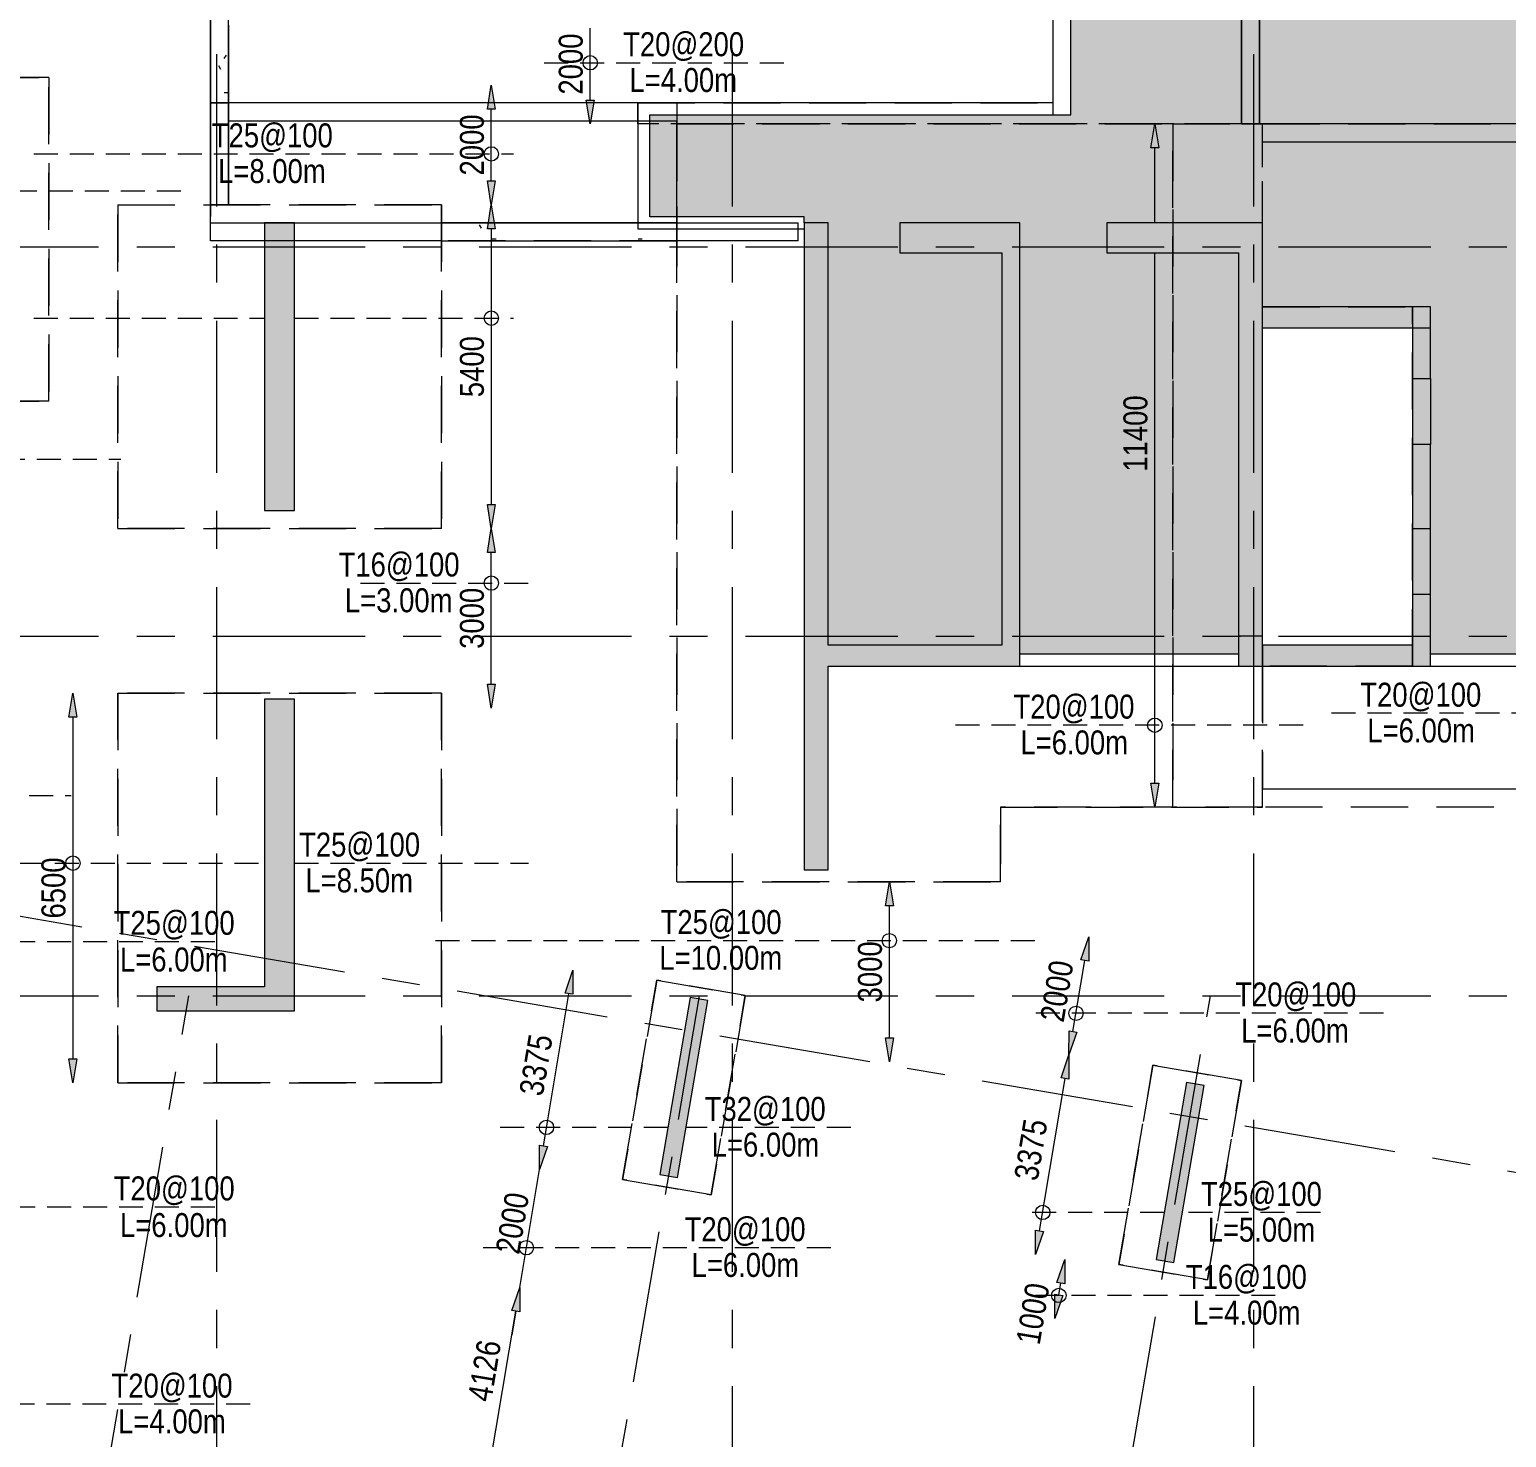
# Model space of a CAD drawing. Header units: millimetres. Extents: x -7055 to 132043, y -26353 to 51881.
# Drawn here: x 28048 to 52688, y 3974 to 27470 of the extents above; entities that cross this region are included whole.
import ezdxf

# ---------------------------------------------------------------- set-up
doc = ezdxf.new("R2010")
doc.units = ezdxf.units.MM
for name, pattern in [('00-SX_HIDDEN', [600, 400, -200]), ('Grid Line', [4445, 2540, -635, 635, -635]), ('Hidden', [1428.75, 952.5, -476.25]), ('IMPORT-HIDDENX2 _6_', [3810000.0, 2540000.0, -1270000.0])]:
    doc.linetypes.add(name, pattern=pattern)
for name, color, linetype, lineweight in [('A-FLOR', 192, 'Continuous', 15), ('A-WALL-PATT', 111, 'Continuous', 15), ('I-WALL', 2, 'Continuous', 5), ('S-Anno-REF-Dims', 7, 'Continuous', 5), ('S-Anno-Slab-Reinf-Top-Text', 7, 'Continuous', 5), ('S-Anno-Slab-Reinf_ Top', 7, 'IMPORT-HIDDENX2 _6_', 5), ('S-BEAM', 12, 'Continuous', 15), ('S-FNDN', 32, 'Continuous', 15), ('S-GRID', 1, 'Continuous', 5), ('TOP 1-1_dwg', 8, 'Continuous', 5)]:
    doc.layers.add(name, color=color, linetype=linetype, lineweight=lineweight)
doc.styles.add('Arial Narrow', font='ARIALN.TTF', dxfattribs={"height": 400})
pattern_1 = [(0, (0, 0), (1625.6, 406.4), [67.056, -1152.144, 67.056, -1152.144, -6502.4]), (0, (0, 0), (1625.6, 406.4), [-2438.4, 67.056, -2371.344, 67.056, -1152.144, -2844.8]), (0, (0, 0), (1625.6, 406.4), [-6096, 67.056, -745.744, 67.056, -1964.944]), (120, (609.6, 203.2), (-1164.7527, 1204.611), [67.056, -1152.144, 67.056, -1152.144, -6502.4]), (120, (609.6, 203.2), (-1164.7527, 1204.611), [-2438.4, 67.056, -2371.344, 67.056, -1152.144, -2844.8]), (120, (609.6, 203.2), (-1164.7527, 1204.611), [-6096, 67.056, -745.744, 67.056, -1964.944]), (240, (812.8, 1016), (-460.8473, -1611.011), [67.056, -1152.144, 67.056, -1152.144, -6502.4]), (240, (812.8, 1016), (-460.8473, -1611.011), [-2438.4, 67.056, -2371.344, 67.056, -1152.144, -2844.8]), (240, (812.8, 1016), (-460.8473, -1611.011), [-6096, 67.056, -745.744, 67.056, -1964.944])]
pattern_2 = [(50, (0, 0), (728.7365, -63.756), [76.2, -838.2]), (355, (0, 0), (-140.9716, 764.2276), [60.96, -670.56]), (100.451, (60.7, -5.3), (587.77, 700.467), [64.76, -712.36]), (46.184, (0, 203.2), (1084.316, -168.171), [114.3, -1257.3]), (96.636, (90.4, 189.2), (949.61, 989.71), [97.14, -1068.54]), (351.184, (0, 203.2), (949.62, 989.701), [91.44, -1005.84]), (21, (101.6, 152.4), (606.458, -409.0606), [76.2, -838.2]), (326, (101.6, 152.4), (247.208, 736.753), [60.96, -670.56]), (71.451, (152.14, 118.3), (853.668, 327.6855), [64.76, -712.36]), (37.5, (0, 0), (12.3547, 338.2201), [33.528, -628.904, 33.528, -647.192, -673.1]), (37.5, (0, 0), (12.3547, 338.2201), [-1343.152, 33.528, -639.572]), (7.5, (0, 0), (267.2789, 400.7221), [33.528, -354.584, 33.528, -613.664, -256.54]), (7.5, (0, 0), (267.2789, 400.7221), [-1035.304, 33.528, -223.012]), (327.5, (-226.57, 0), (542.3633, -22.9153), [33.528, -220.472, 33.528, -758.952, -1051.56]), (327.5, (-226.57, 0), (542.3633, -22.9153), [-1046.48, 33.528, -1018.032]), (317.5, (-328.17, 0), (592.517, 101.707), [33.528, -296.672, 33.528, -492.76, -746.76]), (317.5, (-328.17, 0), (592.517, 101.707), [-856.488, 33.528, -713.232])]

# ---------------------------------------------------------------- blocks, each defined once
blk = doc.blocks.new('TOP 1-1_dwg-7774274-GROUND FLOOR TOP X-DIR REINFORECMENT')
at = {"layer": 'S-Anno-REF-Dims'}
for points in [[(348306, 478550), (348372, 478950), (348439, 478550)], [(350022, 478300), (349955, 478700), (350088, 478700)], [(359376, 477900), (359442, 478300), (359509, 477900)], [(348372, 476950), (348306, 477350), (348439, 477350)], [(348306, 476550), (348372, 476950), (348439, 476550)], [(348372, 471550), (348306, 471950), (348439, 471950)], [(348306, 471150), (348372, 471550), (348439, 471150)], [(348372, 468550), (348306, 468950), (348439, 468950)], [(341325, 468400), (341392, 468800), (341458, 468400)], [(359442, 466900), (359376, 467300), (359509, 467300)], [(354947, 465250), (355013, 465650), (355080, 465250)], [(358340, 464330), (358209, 464352), (358341, 464735), (358341, 464330)], [(349734, 463775), (349602, 463797), (349734, 464181), (349734, 463775)], [(355013, 462650), (354947, 463050), (355080, 463050)], [(358010, 462763), (358011, 463168), (358142, 463146)], [(358010, 462357), (357878, 462379), (358010, 462763), (358010, 462357)], [(341392, 462300), (341325, 462700), (341458, 462700)], [(349177, 460854), (349177, 461260), (349308, 461238)], [(349177, 460852), (349177, 461258), (349308, 461236)], [(357452, 459434), (357453, 459840), (357584, 459818)], [(357940, 458946), (357809, 458968), (357941, 459351), (357941, 458946)], [(348846, 458476), (348714, 458498), (348846, 458882), (348846, 458476)], [(348846, 458474), (348714, 458496), (348846, 458880), (348846, 458474)], [(357775, 458365), (357776, 458771), (357907, 458749)]]:
    blk.add_hatch(color=256, dxfattribs=at).paths.add_polyline_path(points)
at = {"layer": 'S-Anno-REF-Dims', "color": 250, "lineweight": 13}
for p, q in [((350022, 478700), (350022, 479900)), ((348372, 477350), (348372, 478550)), ((359442, 476650), (359442, 477900)), ((348372, 476550), (348372, 476350)), ((348372, 476350), (348372, 471950)), ((359442, 469450), (359442, 476150)), ((348372, 468950), (348372, 471150)), ((359442, 467300), (359442, 469450)), ((341392, 468400), (341392, 462700)), ((355013, 463050), (355013, 465250)), ((358076, 463157), (358275, 464341)), ((349243, 461247), (349668, 463786)), ((357518, 459829), (357944, 462368)), ((349243, 461249), (349309, 461643)), ((348846, 458882), (349177, 460854)), ((357841, 458760), (357875, 458957)), ((348230, 455206), (348780, 458485)), ((348780, 458487), (348714, 458093))]:
    blk.add_line(p, q, dxfattribs=at)
at = {"layer": 'S-Anno-REF-Dims'}
for p, q in [((348306, 478550), (348372, 478950)), ((348372, 478950), (348439, 478550)), ((348439, 478550), (348306, 478550)), ((350022, 478300), (349955, 478700)), ((349955, 478700), (350088, 478700)), ((350088, 478700), (350022, 478300)), ((359376, 477900), (359442, 478300)), ((359442, 478300), (359509, 477900)), ((359509, 477900), (359376, 477900)), ((348372, 476950), (348306, 477350)), ((348306, 477350), (348439, 477350)), ((348439, 477350), (348372, 476950)), ((348306, 476550), (348372, 476950)), ((348372, 476950), (348439, 476550)), ((348439, 476550), (348306, 476550)), ((348372, 471550), (348306, 471950)), ((348306, 471950), (348439, 471950)), ((348439, 471950), (348372, 471550)), ((348306, 471150), (348372, 471550)), ((348372, 471550), (348439, 471150)), ((348439, 471150), (348306, 471150)), ((348372, 468550), (348306, 468950)), ((348306, 468950), (348439, 468950)), ((348439, 468950), (348372, 468550)), ((341325, 468400), (341392, 468800)), ((341392, 468800), (341458, 468400)), ((341458, 468400), (341325, 468400)), ((359442, 466900), (359376, 467300)), ((359376, 467300), (359509, 467300)), ((359509, 467300), (359442, 466900)), ((354947, 465250), (355013, 465650)), ((355013, 465650), (355080, 465250)), ((355080, 465250), (354947, 465250)), ((358209, 464352), (358341, 464735)), ((358341, 464735), (358341, 464330)), ((358340, 464330), (358209, 464352)), ((358341, 464330), (358340, 464330)), ((349602, 463797), (349734, 464181)), ((349734, 464181), (349734, 463775)), ((349734, 463775), (349602, 463797)), ((349734, 463775), (349734, 463775)), ((355013, 462650), (354947, 463050)), ((354947, 463050), (355080, 463050)), ((355080, 463050), (355013, 462650)), ((358010, 462763), (358011, 463168)), ((358142, 463146), (358010, 462763)), ((358011, 463168), (358142, 463146)), ((357878, 462379), (358010, 462763)), ((358010, 462763), (358010, 462357)), ((341392, 462300), (341325, 462700)), ((341325, 462700), (341458, 462700)), ((341458, 462700), (341392, 462300)), ((358010, 462357), (357878, 462379)), ((358010, 462357), (358010, 462357)), ((349177, 460854), (349177, 461260)), ((349177, 461260), (349308, 461238)), ((349177, 460852), (349177, 461258)), ((349177, 461258), (349308, 461236)), ((349308, 461238), (349177, 460854)), ((349308, 461236), (349177, 460852)), ((357452, 459434), (357453, 459840)), ((357584, 459818), (357452, 459434)), ((357453, 459840), (357584, 459818)), ((357809, 458968), (357941, 459351)), ((357941, 459351), (357941, 458946)), ((348714, 458498), (348846, 458882)), ((348714, 458496), (348846, 458880)), ((348846, 458882), (348846, 458476)), ((348846, 458880), (348846, 458474)), ((357940, 458946), (357809, 458968)), ((357941, 458946), (357940, 458946)), ((357775, 458365), (357776, 458771)), ((357907, 458749), (357775, 458365)), ((357776, 458771), (357907, 458749)), ((348846, 458476), (348714, 458498)), ((348846, 458474), (348714, 458496)), ((348846, 458476), (348846, 458476)), ((348846, 458474), (348846, 458474))]:
    blk.add_line(p, q, dxfattribs=at)
for centre in [(350022, 479321), (348372, 477801), (348372, 475059), (348372, 470638), (359442, 468266), (341392, 465964), (355013, 464671), (358127, 463458), (349292, 461554), (357572, 460135), (348957, 459546), (357840, 458750)]:
    blk.add_circle(centre, 120, dxfattribs=at)
at = {"layer": 'S-Anno-Slab-Reinf_ Top', "linetype": '00-SX_HIDDEN'}
for p, q in [((349253, 479321), (353253, 479321)), ((340740, 477801), (348740, 477801)), ((333190, 477184), (343190, 477184)), ((340740, 475059), (344590, 475059)), ((345090, 475059), (348740, 475059)), ((334190, 472706), (342190, 472706)), ((346188, 470638), (349188, 470638)), ((368190, 468465), (362190, 468465)), ((361915, 468266), (355915, 468266)), ((332860, 467094), (341360, 467094)), ((340490, 465964), (344590, 465964)), ((345090, 465964), (348990, 465964)), ((337961, 464658), (343961, 464658)), ((347440, 464671), (357440, 464671)), ((363259, 463458), (357259, 463458)), ((351319, 461554), (348371, 461554)), ((354371, 461554), (351624, 461554)), ((337961, 460226), (343961, 460226)), ((359598, 460134), (357204, 460134)), ((362204, 460134), (359903, 460134)), ((354036, 459546), (348036, 459546)), ((361452, 458750), (357452, 458750)), ((344349, 456935), (339349, 456935))]:
    blk.add_line(p, q, dxfattribs=at)
at = {"layer": 'S-Anno-REF-Dims', "char_height": 400, "attachment_point": 2, "line_spacing_factor": 0.974696, "style": 'Arial Narrow'}
for s, insert, width, rotation in [('2000', (349497, 479300), 1218.22, 90), ('2000', (347848, 477950), 1218.22, 90), ('5400', (347848, 474250), 1218.22, 90), ('11400', (358918, 473134), 1522.77, 90), ('3000', (347848, 470050), 1218.22, 90), ('6500', (340867, 465550), 1218.22, 90), ('3000', (354489, 464150), 1218.22, 90), ('2000', (357609, 463863), 1218.22, 80.4867), ('3375', (348919, 462630), 1218.22, 80.4867), ('3375', (357175, 461215), 1218.22, 80.4867), ('2000', (348526, 459990), 1218.22, 80.4867), ('1000', (357209, 458479), 1218.22, 80.4867), ('4126', (348059, 457527), 1218.22, 80.4867)]:
    blk.add_mtext(s, dxfattribs=dict(at, insert=insert, width=width, rotation=rotation))
at = {"layer": 'S-Anno-Slab-Reinf-Top-Text', "char_height": 400, "attachment_point": 2, "line_spacing_factor": 0.974696, "style": 'Arial Narrow'}
for s, insert, width in [('T20@200', (351580, 479831), 2421.7), ('L=4.00m', (351575, 479234), 2156.44), ('T25@100', (344718, 478310), 2421.7), ('L=8.00m', (344712, 477714), 2156.44), ('T16@100', (346833, 471148), 2421.7), ('L=3.00m', (346827, 470551), 2156.44), ('T20@100', (363879, 468975), 2421.7), ('T20@100', (358092, 468776), 2421.7), ('L=6.00m', (358097, 468179), 2156.44), ('L=6.00m', (363885, 468378), 2156.44), ('T25@100', (346174, 466474), 2421.7), ('L=8.50m', (346168, 465877), 2156.44), ('T25@100', (343081, 465168), 2421.7), ('T25@100', (352206, 465181), 2421.7), ('L=6.00m', (343075, 464556), 2156.44), ('L=10.00m', (352200, 464584), 2461), ('T20@100', (361793, 463973), 2421.7), ('L=6.00m', (361780, 463371), 2156.44), ('T32@100', (352941, 462063), 2421.7), ('L=6.00m', (352946, 461466), 2156.44), ('T20@100', (343081, 460736), 2421.7), ('T25@100', (361220, 460644), 2421.7), ('L=6.00m', (343075, 460124), 2156.44), ('T20@100', (352606, 460055), 2421.7), ('L=5.00m', (361220, 460047), 2156.44), ('L=6.00m', (352611, 459459), 2156.44), ('T16@100', (360968, 459260), 2421.7), ('L=4.00m', (360974, 458663), 2156.44), ('T20@100', (343045, 457445), 2421.7), ('L=4.00m', (343044, 456848), 2156.44)]:
    blk.add_mtext(s, dxfattribs=dict(at, insert=insert, width=width))

msp = doc.modelspace()

# ---------------------------------------------------------------- hatches: boundary and pattern name
at = {"layer": 'A-FLOR'}
h = msp.add_hatch(dxfattribs=at)
h.set_pattern_fill('FP_2', color=10, style=0, pattern_type=2)
h.set_pattern_definition(pattern_2)
h.paths.add_polyline_path([(53919.756, 17044.1661), (53919.756, 18044.3279), (54219.756, 18044.3279), (54219.756, 19144.3279), (53919.756, 19144.3279), (53919.756, 20544.3279), (54219.756, 20544.3279), (54219.756, 21644.3279), (53919.756, 21644.3279), (53919.756, 22844.3012), (56719.756, 22844.3012), (56719.756, 24244.3012), (57119.756, 24244.3012), (57119.756, 20344.1661), (59619.756, 20344.1661), (59619.756, 22344.3279), (59919.756, 22344.3279), (59919.756, 17194.1661), (62819.756, 17194.1661), (62819.756, 24244.3012), (61419.756, 24244.3012), (61419.756, 23744.3012), (58319.756, 23744.3012), (58319.756, 24244.3012), (61119.756, 24244.3012), (61121.6428, 27333.6405), (61169.4129, 27638.8344), (61228.0125, 27942.1351), (61297.3674, 28243.1587), (61377.3896, 28541.5236), (61467.9779, 28836.8522), (61569.0175, 29128.7703), (61680.3804, 29416.9082), (61801.9257, 29700.901), (61933.4992, 29980.3889), (62074.9344, 30255.018), (62226.0522, 30524.4405), (62386.6612, 30788.3152), (62556.5578, 31046.3077), (62735.527, 31298.0914), (62923.3421, 31543.3474), (63119.756, 31781.7542), (63119.756, 35144.1661), (65319.756, 35144.1661), (65319.756, 37644.1661), (65619.756, 37644.1661), (65619.756, 38040.1837), (63519.756, 38040.1837), (63519.756, 35214.1661), (61919.756, 35214.1661), (61919.756, 34690.1837), (57219.756, 34690.1837), (57219.756, 32644.1661), (56719.756, 32644.1661), (56719.756, 37565.6309), (48619.756, 37565.6309), (48619.756, 32644.1661), (48469.756, 32644.1661), (48469.756, 29144.1661), (45419.756, 29144.1661), (45419.756, 26044.1661), (38395.8759, 26044.1661), (38395.8759, 24344.1661), (40969.7791, 24344.1661), (40969.7791, 24244.1661), (41369.7791, 24244.1661), (41369.7791, 17194.3012), (44269.756, 17194.3012), (44269.756, 23744.1661), (42569.756, 23744.1661), (42569.756, 24244.1661), (44569.756, 24244.1661), (44569.756, 17044.1661), (48219.756, 17044.1661), (48219.756, 23744.1661), (46019.756, 23744.1661), (46019.756, 24244.1661), (48619.756, 24244.1661), (48619.756, 22844.3012), (51419.756, 22844.3012), (51419.756, 21644.3279), (51119.756, 21644.3279), (51119.756, 20544.3279), (51419.756, 20544.3279), (51419.756, 19144.3279), (51119.756, 19144.3279), (51119.756, 18044.3279), (51419.756, 18044.3279), (51419.756, 17044.1661)])
h.paths.add_polyline_path([(56868.9896, 37644.1661), (57219.756, 37644.1661), (57219.756, 37765.6309), (56868.9896, 37765.6309)])
h = msp.add_hatch(dxfattribs=at)
h.set_pattern_fill('FP_2', color=10, style=0, pattern_type=2)
h.set_pattern_definition(pattern_2)
h.paths.add_polyline_path([(53919.756, 17044.1661), (53919.756, 18044.3279), (54219.756, 18044.3279), (54219.756, 19144.3279), (53919.756, 19144.3279), (53919.756, 20544.3279), (54219.756, 20544.3279), (54219.756, 21644.3279), (53919.756, 21644.3279), (53919.756, 22844.3012), (56719.756, 22844.3012), (56719.756, 24244.3012), (57119.756, 24244.3012), (57119.756, 20344.1661), (59619.756, 20344.1661), (59619.756, 22344.3279), (59919.756, 22344.3279), (59919.756, 17194.1661), (62819.756, 17194.1661), (62819.756, 24244.3012), (61419.756, 24244.3012), (61419.756, 23744.3012), (58319.756, 23744.3012), (58319.756, 24244.3012), (61119.756, 24244.3012), (61121.6428, 27333.6405), (61169.4129, 27638.8344), (61228.0125, 27942.1351), (61297.3674, 28243.1587), (61377.3896, 28541.5236), (61467.9779, 28836.8522), (61569.0175, 29128.7703), (61680.3804, 29416.9082), (61801.9257, 29700.901), (61933.4992, 29980.3889), (62074.9344, 30255.018), (62226.0522, 30524.4405), (62386.6612, 30788.3152), (62556.5578, 31046.3077), (62735.527, 31298.0914), (62923.3421, 31543.3474), (63119.756, 31781.7542), (63119.756, 35144.1661), (65319.756, 35144.1661), (65319.756, 37644.1661), (65619.756, 37644.1661), (65619.756, 38040.1837), (63519.756, 38040.1837), (63519.756, 35214.1661), (61919.756, 35214.1661), (61919.756, 34690.1837), (57219.756, 34690.1837), (57219.756, 32644.1661), (56719.756, 32644.1661), (56719.756, 37565.6309), (48619.756, 37565.6309), (48619.756, 32644.1661), (48469.756, 32644.1661), (48469.756, 29144.1661), (45419.756, 29144.1661), (45419.756, 26044.1661), (38395.8759, 26044.1661), (38395.8759, 24344.1661), (40969.7791, 24344.1661), (40969.7791, 24244.1661), (41369.7791, 24244.1661), (41369.7791, 17194.3012), (44269.756, 17194.3012), (44269.756, 23744.1661), (42569.756, 23744.1661), (42569.756, 24244.1661), (44569.756, 24244.1661), (44569.756, 17044.1661), (48219.756, 17044.1661), (48219.756, 23744.1661), (46019.756, 23744.1661), (46019.756, 24244.1661), (48619.756, 24244.1661), (48619.756, 22844.3012), (51419.756, 22844.3012), (51419.756, 21644.3279), (51119.756, 21644.3279), (51119.756, 20544.3279), (51419.756, 20544.3279), (51419.756, 19144.3279), (51119.756, 19144.3279), (51119.756, 18044.3279), (51419.756, 18044.3279), (51419.756, 17044.1661)])
h.paths.add_polyline_path([(56868.9896, 37644.1661), (57219.756, 37644.1661), (57219.756, 37765.6309), (56868.9896, 37765.6309)])
at = {"layer": 'A-WALL-PATT', "lineweight": 5}
for points in [[(32469.7792, 19444.3012), (32469.7792, 24244.3012), (31969.7792, 24244.3012), (31969.7792, 19444.3012)], [(40969.7791, 13444.1571), (41369.7791, 13444.1571), (41369.7791, 24244.1661), (40969.7791, 24244.1661), (40969.7791, 23299.6974)], [(44269.756, 23744.1661), (44569.756, 23744.1661), (44569.756, 24244.1661), (42569.756, 24244.1661), (42569.756, 23744.1661)], [(48219.756, 23744.1661), (48619.756, 23744.1661), (48619.756, 24244.1661), (46019.756, 24244.1661), (46019.756, 23744.1661)], [(44569.756, 17194.3012), (44569.756, 23744.1661), (44269.756, 23744.1661), (44269.756, 17194.3012)], [(48219.756, 17344.1661), (48619.756, 17344.1661), (48619.756, 23744.1661), (48219.756, 23744.1661), (48219.756, 23299.6974)], [(51119.756, 22494.3012), (51419.756, 22494.3012), (51419.756, 22844.3012), (48619.756, 22844.3012), (48619.756, 22494.3012), (50551.9196, 22494.3012)], [(51419.756, 21644.3279), (51419.756, 22494.3012), (51119.756, 22494.3012), (51119.756, 21644.3279)], [(51419.756, 19144.3279), (51419.756, 20544.3279), (51119.756, 20544.3279), (51119.756, 19144.3279)], [(51419.756, 16844.3012), (51419.756, 18044.3279), (51119.756, 18044.3279), (51119.756, 16844.3012)], [(48619.756, 16844.1661), (48619.756, 17344.1661), (48219.756, 17344.1661), (48219.756, 16844.1661)], [(41369.7791, 16844.3012), (44569.756, 16844.3012), (44569.756, 17194.3012), (41369.7791, 17194.3012)], [(48619.756, 16844.3012), (51119.756, 16844.3012), (51119.756, 17194.3012), (48619.756, 17194.3012)], [(32469.7792, 11494.1661), (32469.7792, 16294.1661), (31969.7792, 16294.1661), (31969.7792, 11494.1661)], [(30169.756, 11094.1661), (32469.7792, 11094.1661), (32469.7792, 11494.1661), (30169.756, 11494.1661)], [(38860.2925, 8310.4836), (39366.647, 11267.4424), (39070.9511, 11318.0779), (38564.5966, 8361.1191)], [(47139.6909, 6892.1881), (47646.0454, 9849.1469), (47350.3495, 9899.7823), (46843.995, 6942.8236)]]:
    msp.add_hatch(color=256, dxfattribs=at).paths.add_polyline_path(points)
at = {"layer": 'S-BEAM', "lineweight": 5}
h = msp.add_hatch(dxfattribs=at)
h.set_pattern_fill('FP_1', color=256, style=0, pattern_type=2)
h.set_pattern_definition(pattern_1)
h.paths.add_polyline_path([(31069.756, 26244.1661), (31369.756, 26244.1661), (31369.756, 27544.1661), (31069.756, 27544.1661)])
h = msp.add_hatch(dxfattribs=at)
h.set_pattern_fill('FP_1', color=256, style=0, pattern_type=2)
h.set_pattern_definition(pattern_1)
h.paths.add_polyline_path([(38844.756, 23944.1661), (38844.756, 24244.1661), (34919.7792, 24244.1661), (34919.7792, 23944.1661)])

# ---------------------------------------------------------------- linework, layer by layer
at = {"layer": 'A-FLOR'}
for p, q in [((45419.756, 26044.1661), (45419.756, 29144.1661)), ((38395.8759, 24344.1661), (38395.8759, 26044.1661)), ((38395.8759, 26044.1661), (45419.756, 26044.1661)), ((40969.7791, 24344.1661), (38395.8759, 24344.1661)), ((40969.7791, 24244.1661), (40969.7791, 24344.1661)), ((44569.756, 17044.1661), (44569.756, 24244.1661)), ((48219.756, 23744.1661), (48219.756, 17044.1661)), ((51119.756, 21644.3279), (51119.756, 20544.3279)), ((51119.756, 19144.3279), (51119.756, 18044.3279)), ((51419.756, 17044.1661), (51419.756, 18044.3279)), ((48219.756, 17044.1661), (44569.756, 17044.1661)), ((53919.756, 17044.1661), (51419.756, 17044.1661))]:
    msp.add_line(p, q, dxfattribs=at)
at = {"layer": 'I-WALL'}
for p, q in [((45119.756, 30544.1661), (45119.756, 26044.1661)), ((45119.756, 26244.1661), (31369.756, 26244.1661)), ((31369.756, 25944.1661), (31369.756, 26244.1661)), ((38195.8759, 26244.1661), (38195.8759, 24144.1661)), ((38844.756, 26244.1661), (38844.756, 25944.1661)), ((31369.756, 25944.1661), (38844.756, 25944.1661)), ((59619.756, 25894.1661), (48619.756, 25894.1661)), ((48619.756, 25594.1661), (48619.756, 25894.1661)), ((48619.756, 25594.1661), (59619.756, 25594.1661)), ((31069.756, 24244.1661), (40869.756, 24244.1661)), ((31069.756, 23944.1661), (31069.756, 24244.1661)), ((40869.756, 23944.1661), (40869.756, 24244.1661)), ((34919.7792, 23944.1661), (31069.756, 23944.1661)), ((38195.8759, 24144.1661), (40969.7791, 24144.1661)), ((40869.756, 23944.1661), (38844.756, 23944.1661)), ((48619.756, 22494.3012), (48619.756, 22844.3012)), ((51119.756, 22494.3012), (51419.756, 22494.3012)), ((51419.756, 21644.3279), (51419.756, 20544.3279)), ((51419.756, 18044.3279), (51419.756, 19144.3279)), ((48619.756, 17344.1661), (48219.756, 17344.1661)), ((48619.756, 17194.3012), (48619.756, 16844.1661)), ((51119.756, 17194.3012), (51119.756, 16844.3012)), ((44569.756, 16844.1661), (44569.756, 16844.3012)), ((44569.756, 16844.1661), (48219.756, 16844.1661)), ((51419.756, 16844.1661), (51419.756, 16844.3012)), ((51419.756, 16844.1661), (53919.756, 16844.1661)), ((59619.756, 14794.1661), (48619.756, 14794.1661)), ((48619.756, 14494.1661), (48619.756, 14794.1661))]:
    msp.add_line(p, q, dxfattribs=at)
at = {"layer": 'I-WALL', "lineweight": 15}
for p, q in [((32469.7792, 24244.3012), (31969.7792, 24244.3012)), ((31969.7792, 24244.3012), (31969.7792, 19444.3012)), ((32469.7792, 19444.3012), (32469.7792, 24244.3012)), ((40969.7791, 24244.1661), (40969.7791, 13444.1571)), ((41369.7791, 24244.1661), (40969.7791, 24244.1661)), ((41369.7791, 17194.3012), (41369.7791, 24244.1661)), ((44569.756, 24244.1661), (42569.756, 24244.1661)), ((42569.756, 24244.1661), (42569.756, 23744.1661)), ((48619.756, 24244.1661), (46019.756, 24244.1661)), ((46019.756, 24244.1661), (46019.756, 23744.1661)), ((48619.756, 22844.3012), (48619.756, 24244.1661)), ((42569.756, 23744.1661), (44269.756, 23744.1661)), ((44269.756, 23744.1661), (44269.756, 17194.3012)), ((46019.756, 23744.1661), (48219.756, 23744.1661)), ((51419.756, 22844.3012), (48619.756, 22844.3012)), ((51419.756, 21644.3279), (51419.756, 22844.3012)), ((48619.756, 22494.3012), (51119.756, 22494.3012)), ((48619.756, 17194.3012), (48619.756, 22494.3012)), ((51119.756, 22494.3012), (51119.756, 21644.3279)), ((51119.756, 21644.3279), (51419.756, 21644.3279)), ((51119.756, 20544.3279), (51119.756, 19144.3279)), ((51419.756, 20544.3279), (51119.756, 20544.3279)), ((51419.756, 19144.3279), (51419.756, 20544.3279)), ((31969.7792, 19444.3012), (32469.7792, 19444.3012)), ((51119.756, 19144.3279), (51419.756, 19144.3279)), ((51119.756, 18044.3279), (51119.756, 17194.3012)), ((51419.756, 18044.3279), (51119.756, 18044.3279)), ((44269.756, 17194.3012), (41369.7791, 17194.3012)), ((44569.756, 16844.3012), (44569.756, 17044.1661)), ((48219.756, 17044.1661), (48219.756, 16844.1661)), ((51119.756, 17194.3012), (48619.756, 17194.3012)), ((51419.756, 16844.3012), (51419.756, 17044.1661)), ((41369.7791, 16844.3012), (44569.756, 16844.3012)), ((41369.7791, 13444.1571), (41369.7791, 16844.3012)), ((48219.756, 16844.1661), (48619.756, 16844.1661)), ((48619.756, 16844.3012), (51419.756, 16844.3012)), ((31969.7792, 16294.1661), (31969.7792, 11494.1661)), ((32469.7792, 16294.1661), (31969.7792, 16294.1661)), ((32469.7792, 11094.1661), (32469.7792, 16294.1661)), ((40969.7791, 13444.1571), (41369.7791, 13444.1571)), ((31969.7792, 11494.1661), (30169.756, 11494.1661)), ((30169.756, 11494.1661), (30169.756, 11094.1661)), ((30169.756, 11094.1661), (32469.7792, 11094.1661)), ((39070.9511, 11318.0779), (38564.5966, 8361.1191)), ((38860.2925, 8310.4836), (39366.647, 11267.4424)), ((39366.647, 11267.4424), (39070.9511, 11318.0779)), ((47350.3495, 9899.7823), (46843.995, 6942.8236)), ((47646.0454, 9849.1469), (47350.3495, 9899.7823)), ((47139.6909, 6892.1881), (47646.0454, 9849.1469)), ((38564.5966, 8361.1191), (38860.2925, 8310.4836)), ((46843.995, 6942.8236), (47139.6909, 6892.1881))]:
    msp.add_line(p, q, dxfattribs=at)
at = {"layer": 'S-BEAM'}
for p, q in [((31069.756, 32644.1661), (31069.756, 24544.3012)), ((31369.756, 24544.3012), (31369.756, 32644.1661)), ((48269.756, 32444.1661), (48269.756, 25894.1661)), ((48569.756, 32444.1661), (48569.756, 25894.1661)), ((48569.756, 25894.1661), (48569.756, 32444.1661)), ((48269.756, 25894.1661), (48269.756, 29444.1661)), ((31069.756, 26244.1661), (31069.756, 27544.1661)), ((31369.756, 27544.1661), (31369.756, 26244.1661)), ((31069.756, 24544.3012), (31069.756, 26244.1661)), ((31369.756, 26244.1661), (31069.756, 26244.1661)), ((31369.756, 26244.1661), (31069.756, 26244.1661)), ((31369.756, 26244.1661), (31369.756, 25944.1661)), ((31369.756, 25944.1661), (31369.756, 24544.3012)), ((48569.756, 25894.1661), (48269.756, 25894.1661)), ((48269.756, 25894.1661), (48569.756, 25894.1661)), ((31369.756, 24544.3012), (31069.756, 24544.3012)), ((31369.756, 24544.3012), (31069.756, 24544.3012)), ((34919.7792, 24244.1661), (34919.7792, 23944.1661)), ((38844.756, 24244.1661), (34919.7792, 24244.1661)), ((38844.756, 24244.1661), (34919.7792, 24244.1661)), ((34919.7792, 23944.1661), (34919.7792, 24244.1661)), ((38844.756, 23944.1661), (38844.756, 24244.1661)), ((38844.756, 24244.1661), (38844.756, 23944.1661)), ((34919.7792, 23944.1661), (38844.756, 23944.1661)), ((34919.7792, 23944.1661), (38844.756, 23944.1661))]:
    msp.add_line(p, q, dxfattribs=at)
at = {"layer": 'S-FNDN', "linetype": 'Hidden'}
for p, q in [((31069.756, 32444.1661), (31069.756, 23944.1661)), ((31069.756, 23944.1661), (31069.756, 32444.1661)), ((31069.756, 32444.1661), (31069.756, 24544.3012)), ((31069.756, 24544.3012), (31069.756, 32444.1661)), ((48569.756, 32444.1661), (48569.756, 25894.1661)), ((48569.756, 25894.1661), (48569.756, 32444.1661)), ((28369.756, 26669.1661), (22969.756, 26669.1661)), ((22969.756, 26669.1661), (28369.756, 26669.1661)), ((28369.756, 21269.1661), (28369.756, 26669.1661)), ((28369.756, 26669.1661), (28369.756, 21269.1661)), ((31069.756, 26244.1661), (31369.756, 26244.1661)), ((31369.756, 26244.1661), (31069.756, 26244.1661)), ((31369.756, 26244.1661), (31369.756, 25944.1661)), ((38195.8759, 25894.1661), (38195.8759, 26244.1661)), ((38195.8759, 26244.1661), (45119.756, 26244.1661)), ((45119.756, 26244.1661), (38195.8759, 26244.1661)), ((38195.8759, 26244.1661), (38195.8759, 25894.1661)), ((31369.756, 25944.1661), (38844.756, 25944.1661)), ((48269.756, 25894.1661), (38195.8759, 25894.1661)), ((47119.756, 25894.1661), (38195.8759, 25894.1661)), ((38844.756, 25944.1661), (38844.756, 23944.1661)), ((38844.756, 23944.1661), (38844.756, 25944.1661)), ((38844.756, 25894.1661), (38844.756, 13244.1661)), ((38844.756, 13244.1661), (38844.756, 25894.1661)), ((38844.756, 25894.1661), (47119.756, 25894.1661)), ((38844.756, 25894.1661), (38844.756, 23944.1661)), ((38844.756, 23944.1661), (38844.756, 25894.1661)), ((38844.756, 25894.1661), (47119.756, 25894.1661)), ((47119.756, 25894.1661), (47119.756, 14494.1661)), ((47119.756, 14494.1661), (47119.756, 25894.1661)), ((47119.756, 25894.1661), (48619.756, 25894.1661)), ((47119.756, 25894.1661), (48569.756, 25894.1661)), ((48569.756, 25894.1661), (47119.756, 25894.1661)), ((62244.756, 25894.1661), (48269.756, 25894.1661)), ((48619.756, 25894.1661), (59619.756, 25894.1661)), ((48619.756, 23744.1661), (48619.756, 25894.1661)), ((48619.756, 16844.1661), (48619.756, 25894.1661)), ((48619.756, 25894.1661), (59619.756, 25894.1661)), ((63419.756, 25894.1661), (48619.756, 25894.1661)), ((29519.7792, 24544.3012), (29519.7792, 19144.3012)), ((29519.7792, 19144.3012), (29519.7792, 24544.3012)), ((29519.7792, 24544.3012), (34919.7792, 24544.3012)), ((29519.7792, 24544.3012), (34919.7792, 24544.3012)), ((34919.7792, 24544.3012), (31069.756, 24544.3012)), ((34919.7792, 24544.3012), (31069.756, 24544.3012)), ((34919.7792, 24544.3012), (34919.7792, 19144.3012)), ((34919.7792, 23944.1661), (34919.7792, 24544.3012)), ((34919.7792, 24544.3012), (34919.7792, 23944.1661)), ((34919.7792, 24244.1661), (34919.7792, 24544.3012)), ((34919.7792, 19144.3012), (34919.7792, 24244.1661)), ((38844.756, 23944.1661), (31069.756, 23944.1661)), ((38844.756, 23944.1661), (31069.756, 23944.1661)), ((34919.7792, 23944.1661), (38844.756, 23944.1661)), ((51119.756, 22844.3012), (48619.756, 22844.3012)), ((48619.756, 22844.3012), (51119.756, 22844.3012)), ((51119.756, 16844.1661), (51119.756, 22844.3012)), ((51119.756, 22844.3012), (51119.756, 22494.3012)), ((22969.756, 21269.1661), (28369.756, 21269.1661)), ((28369.756, 21269.1661), (22969.756, 21269.1661)), ((51119.756, 20544.3279), (51119.756, 19144.3279)), ((29519.7792, 19144.3012), (34919.7792, 19144.3012)), ((34919.7792, 19144.3012), (29519.7792, 19144.3012)), ((48619.756, 14494.1661), (48619.756, 17344.1661)), ((51119.756, 16844.3012), (48619.756, 16844.3012)), ((48619.756, 16844.3012), (48619.756, 14794.1661)), ((48619.756, 16844.1661), (51119.756, 16844.1661)), ((34919.756, 16394.1661), (29519.756, 16394.1661)), ((29519.756, 16394.1661), (29519.756, 9894.1665)), ((29519.756, 9894.1665), (29519.756, 16394.1661)), ((29519.756, 16394.1661), (34919.756, 16394.1661)), ((34919.756, 9894.1665), (34919.756, 16394.1661)), ((34919.756, 16394.1661), (34919.756, 9894.1665)), ((44244.756, 14494.1661), (48619.756, 14494.1661)), ((48619.756, 14494.1661), (44244.756, 14494.1661)), ((44244.756, 14494.1661), (44244.756, 13244.1661)), ((44244.756, 13244.1661), (44244.756, 14494.1661)), ((59619.756, 14494.1661), (48619.756, 14494.1661)), ((38844.756, 13244.1661), (44244.756, 13244.1661)), ((44244.756, 13244.1661), (38844.756, 13244.1661)), ((38511.2174, 11603.5044), (37941.528, 8276.9327)), ((37941.5292, 8276.9325), (38511.2186, 11603.5042)), ((39989.6937, 11350.3091), (38511.2174, 11603.5044)), ((38511.2186, 11603.5042), (39989.6949, 11350.3089)), ((39420.0043, 8023.7374), (39989.6937, 11350.3091)), ((39989.6949, 11350.3089), (39420.0055, 8023.7372)), ((46790.5819, 10185.3046), (46220.8926, 6858.733)), ((46220.8938, 6858.7328), (46790.5832, 10185.3044)), ((48269.0582, 9932.1094), (46790.5819, 10185.3046)), ((46790.5832, 10185.3044), (48269.0595, 9932.1091)), ((29519.756, 9894.1665), (34919.756, 9894.1665)), ((34919.756, 9894.1665), (29519.756, 9894.1665)), ((47699.3688, 6605.5377), (48269.0582, 9932.1094)), ((48269.0595, 9932.1091), (47699.3701, 6605.5375)), ((37941.528, 8276.9327), (39420.0043, 8023.7374)), ((39420.0055, 8023.7372), (37941.5292, 8276.9325)), ((46220.8926, 6858.733), (47699.3688, 6605.5377)), ((47699.3701, 6605.5375), (46220.8938, 6858.7328))]:
    msp.add_line(p, q, dxfattribs=at)
at = {"layer": 'S-GRID', "linetype": 'Grid Line'}
for p, q in [((31169.756, 49281.3629), (31169.756, 351.3451)), ((39769.756, 49281.3629), (39769.756, 351.3451)), ((48469.756, 49281.3629), (48469.756, 351.3451)), ((-4454.5069, 23844.1661), (113803.7202, 23844.1661)), ((-4454.5069, 17344.1661), (113803.7202, 17344.1661)), ((131.5941, 17426.4483), (117823.4272, -2726.6056)), ((-4454.5069, 11344.1661), (113803.7202, 11344.1661)), ((26843.5638, -11207.3866), (30705.2001, 11344.1858)), ((35123.0445, -12625.2016), (39227.4622, 11344.1897)), ((43402.5194, -14043.0503), (47749.7238, 11344.1911))]:
    msp.add_line(p, q, dxfattribs=at)

# ---------------------------------------------------------------- block references
at = {"layer": 'TOP 1-1_dwg', "color": 7}
msp.add_blockref('TOP 1-1_dwg-7774274-GROUND FLOOR TOP X-DIR REINFORECMENT', (-312619.9522, -452406.053), dxfattribs=at)

doc.saveas('drawing.dxf')
